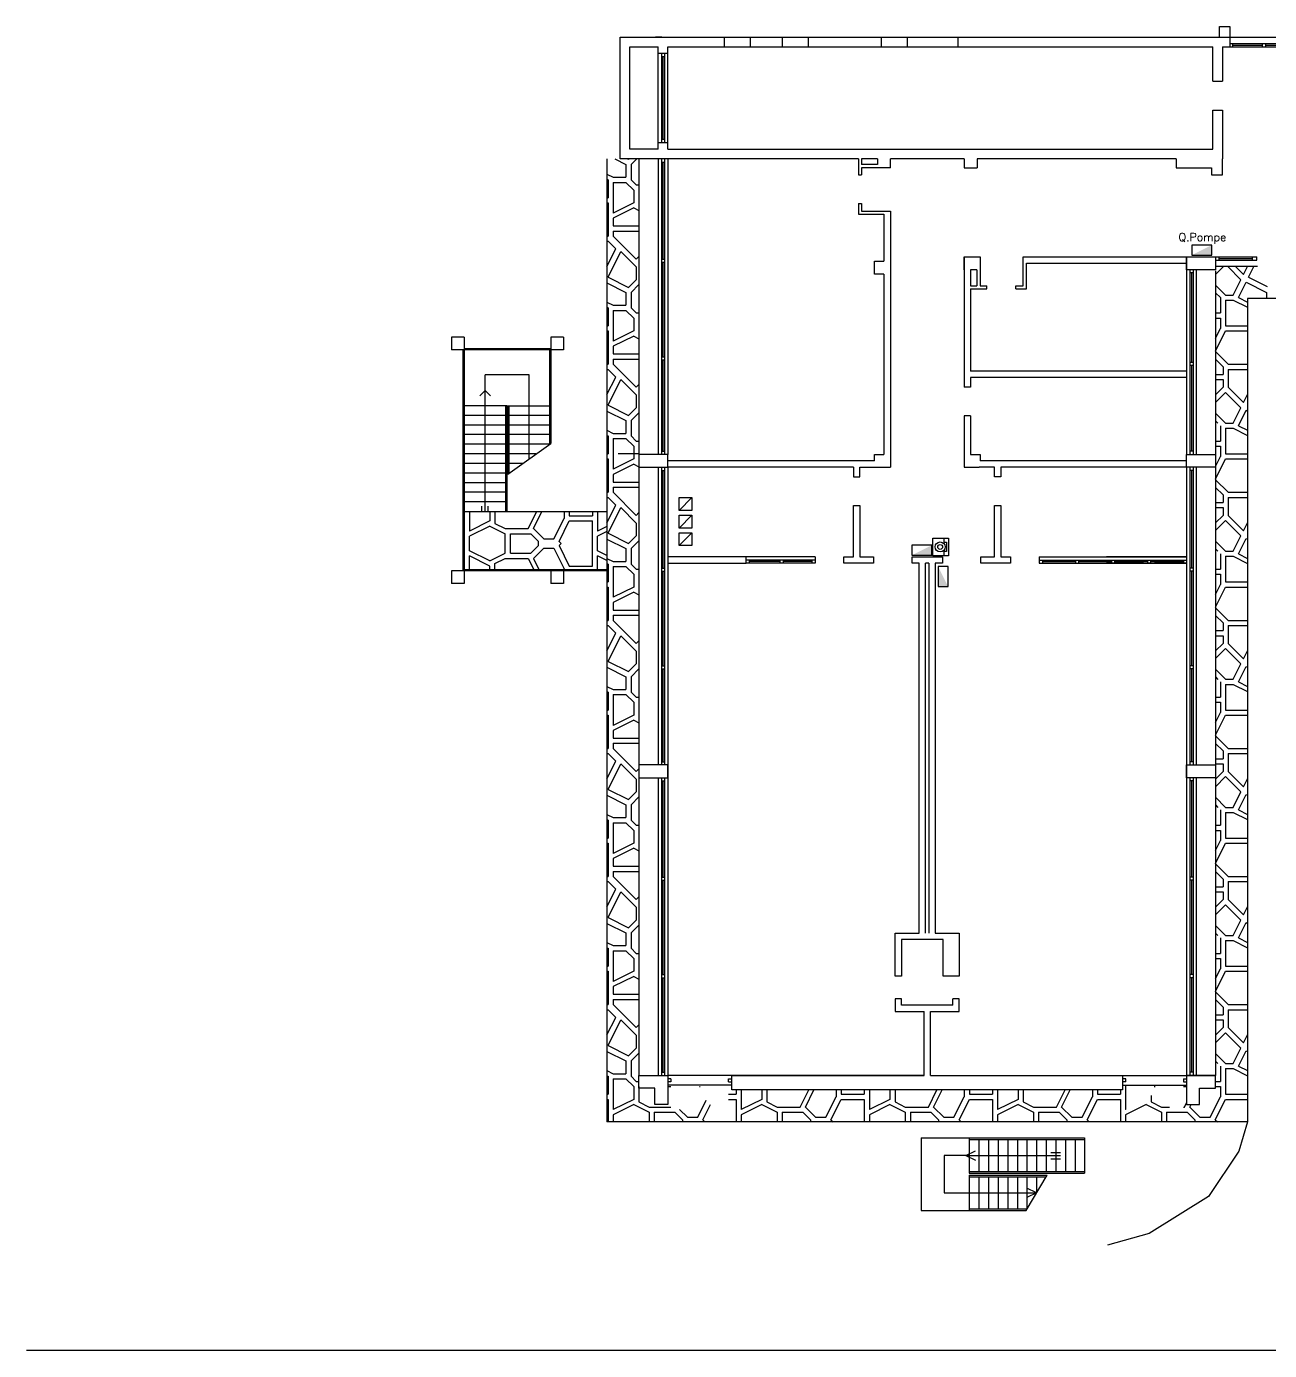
# Model space of a CAD drawing. Header units: millimetres. Extents: x 0 to 180329, y 0 to 340677.
# Drawn here: x 9343 to 48152, y 282661 to 324015 of the extents above; entities that cross this region are included whole.
import ezdxf
from ezdxf.lldxf.tags import DXFTag

# ---------------------------------------------------------------- set-up
doc = ezdxf.new("R2010")
doc.units = ezdxf.units.MM
doc.linetypes.add('CONTINUA', pattern=[0])
doc.layers.add('finestre', color=4, linetype='Continuous')
doc.layers.add('MURI', color=7, linetype='Continuous')
doc.styles.get("Standard").update_dxf_attribs({"font": 'txt_____.ttf'})
tags = doc.linetypes.add('NASCOSTA2', pattern=[0.1875, 0.125, -0.0625]).pattern_tags.tags
tags[6:7] = [DXFTag(74, 4), DXFTag(75, 0), DXFTag(340, '0'), DXFTag(46, 0.0), DXFTag(50, 0.0), DXFTag(44, 0.0), DXFTag(45, 0.0)]
tags[4:5] = [DXFTag(74, 4), DXFTag(75, 0), DXFTag(340, '0'), DXFTag(46, 0.0), DXFTag(50, 0.0), DXFTag(44, 0.0), DXFTag(45, 0.0)]

# ---------------------------------------------------------------- blocks, each defined once
blk = doc.blocks.new('Q-flat-2')
at = {"transparency": 33554687}
blk.add_hatch(color=256, dxfattribs=at).paths.add_polyline_path([(-312.5, 625), (0, 0), (-312.5, 0)])
for p, q in [((0, 625), (-312.5, 625)), ((-312.5, 625), (-312.5, 0)), ((0, 0), (0, 625)), ((-312.5, 0), (0, 0))]:
    blk.add_line(p, q, dxfattribs=at)
at = {"transparency": 33554687, "const_width": 0.01}
blk.add_lwpolyline([(-312.5, 625), (0, 0), (-312.5, 0), (-312.5, 0)], close=True, dxfattribs=at)
blk = doc.blocks.new('Q-flat-6')
at = {"transparency": 33554687}
blk.add_hatch(color=256, dxfattribs=at).paths.add_polyline_path([(-625, -312.5), (0, 0), (0, -312.5)])
for p, q in [((0, 0), (-625, 0)), ((-625, 0), (-625, -312.5)), ((0, -312.5), (0, 0)), ((-625, -312.5), (0, -312.5))]:
    blk.add_line(p, q, dxfattribs=at)
at = {"transparency": 33554687, "const_width": 0.01}
blk.add_lwpolyline([(-625, -312.5), (0, 0), (0, -312.5), (0, -312.5)], close=True, dxfattribs=at)
blk = doc.blocks.new('Q-flat-7')
at = {"transparency": 33554687}
blk.add_hatch(color=256, dxfattribs=at).paths.add_polyline_path([(-625, -312.5), (0, 0), (0, -312.5)])
for p, q in [((0, 0), (-625, 0)), ((-625, 0), (-625, -312.5)), ((0, -312.5), (0, 0)), ((-625, -312.5), (0, -312.5))]:
    blk.add_line(p, q, dxfattribs=at)
at = {"transparency": 33554687, "const_width": 0.01}
blk.add_lwpolyline([(-625, -312.5), (0, 0), (0, -312.5), (0, -312.5)], close=True, dxfattribs=at)
blk = doc.blocks.new('PE-flat-2')
at = {"linetype": 'Continuous', "transparency": 33554687}
for p, q in [((0, 0), (0, 552)), ((0, 552), (489, 552)), ((341, 532), (341, 428)), ((341, 428), (417, 428)), ((417, 428), (417, 140)), ((489, 552), (489, 0)), ((489, 0), (0, 0)), ((417, 140), (341, 140)), ((341, 140), (341, 36))]:
    blk.add_line(p, q, dxfattribs=at)
at = {"transparency": 33554687}
for radius in [156, 75]:
    blk.add_circle((224, 279), radius, dxfattribs=at)

msp = doc.modelspace()

# ---------------------------------------------------------------- linework, layer by layer
at = {"linetype": 'CONTINUA', "transparency": 33554687}
for p, q in [((46589, 323680), (46589, 324015)), ((46589, 324015), (46909, 324015)), ((46909, 324015), (46909, 323380)), ((27882, 323680), (46589, 323680)), ((28182, 323380), (29065, 323380)), ((29365, 323380), (46387, 323380)), ((46687, 323380), (46909, 323380)), ((35915, 319880), (35915, 319700)), ((38619, 319880), (36315, 319880)), ((38619, 319880), (38619, 319600)), ((39019, 319880), (39019, 319600)), ((45237, 319880), (45237, 319600)), ((46687, 319380), (46687, 319880)), ((38619, 319600), (39019, 319600)), ((45237, 319600), (46337, 319600)), ((46337, 319600), (46337, 319380)), ((46337, 319380), (46687, 319380)), ((47774, 316517), (46465, 316517)), ((36315, 310650), (36315, 310250)), ((35365, 310250), (36315, 310250)), ((39565, 310250), (39090, 310250)), ((36990, 307250), (36990, 307450)), ((36990, 307450), (37940, 307450)), ((37940, 307450), (37940, 307250)), ((37215, 307250), (36990, 307250)), ((37215, 295700), (37215, 307250)), ((37515, 307250), (37415, 307250)), ((37415, 295700), (37415, 307250)), ((37515, 307250), (37515, 295700)), ((37940, 307250), (37715, 307250)), ((37715, 307250), (37715, 295700)), ((36465, 294350), (36465, 295700)), ((36465, 295700), (37215, 295700)), ((37715, 295700), (38465, 295700)), ((38465, 295700), (38465, 294350)), ((37965, 295500), (36665, 295500)), ((36665, 295500), (36665, 294350)), ((37965, 294350), (37965, 295500)), ((36665, 294350), (36465, 294350)), ((38465, 294350), (37965, 294350))]:
    msp.add_line(p, q, dxfattribs=at)
at = {"transparency": 33554687}
for p, q in [((27882, 323680), (71777, 323680)), ((23010, 314316), (22610, 314316)), ((26110, 314316), (25710, 314316)), ((25670, 313916), (22610, 313916)), ((22970, 313916), (22970, 310939)), ((23010, 313956), (25710, 313956)), ((23010, 313916), (23010, 310939)), ((25670, 313956), (25670, 310966)), ((26110, 313916), (25710, 313916)), ((25710, 313916), (25710, 310994)), ((25040, 313134), (23660, 313134)), ((23660, 308866), (23660, 313134)), ((25040, 310516), (25040, 313134)), ((23493, 312479), (23660, 312645)), ((23826, 312479), (23660, 312645)), ((38815, 312750), (38615, 312750)), ((24350, 312166), (23010, 312166)), ((24310, 311866), (23010, 311866)), ((24310, 308866), (24310, 312166)), ((24350, 308866), (24350, 312166)), ((24370, 312166), (25670, 312166)), ((24370, 310037), (24370, 312166)), ((24410, 310066), (24410, 312166)), ((25670, 311866), (24410, 311866)), ((38815, 311850), (38615, 311850)), ((24310, 311566), (23010, 311566)), ((25670, 311566), (24410, 311566)), ((24310, 311266), (23010, 311266)), ((24370, 310037), (25710, 310994)), ((25670, 311266), (24410, 311266)), ((24310, 310966), (23010, 310966)), ((24310, 310666), (23010, 310666)), ((25670, 310966), (24410, 310966)), ((25250, 310666), (24410, 310666)), ((24310, 310366), (23010, 310366)), ((24830, 310366), (24410, 310366)), ((24310, 310066), (23010, 310066)), ((24310, 309766), (23010, 309766)), ((24310, 309466), (23010, 309466)), ((24310, 309166), (23010, 309166)), ((23564, 308866), (23564, 309030)), ((23755, 308866), (23755, 309030)), ((24310, 308866), (24410, 308866)), ((41779, 289250), (42379, 289250)), ((37999, 288750), (37999, 287586)), ((38670, 288750), (37999, 288750)), ((41479, 288250), (42379, 288250)), ((40549, 287036), (41209, 288136)), ((180329, 282661), (9343, 282661))]:
    msp.add_line(p, q, dxfattribs=at)
at = {"linetype": 'Continuous', "transparency": 33554687}
for p, q in [((27882, 319880), (27882, 323680)), ((29182, 323680), (28982, 323680)), ((46909, 323680), (50139, 323680)), ((28182, 320180), (28182, 323380)), ((29065, 320180), (29065, 323380)), ((29065, 323180), (29365, 323180)), ((29365, 320180), (29365, 323380)), ((46687, 323380), (46687, 322305)), ((46387, 322305), (46687, 322305)), ((46387, 321405), (46687, 321405)), ((46687, 321405), (46687, 319880)), ((29065, 320180), (28182, 320180)), ((29365, 320380), (29065, 320380)), ((35315, 319880), (27882, 319880)), ((28110, 319880), (28140, 319866)), ((28140, 319866), (28154, 319880)), ((28465, 319880), (28465, 310650)), ((29065, 319880), (29065, 310650)), ((29365, 319880), (29365, 310650)), ((35315, 319880), (35315, 319385)), ((35915, 319880), (35415, 319880)), ((35415, 319880), (35415, 319700)), ((35915, 319700), (35415, 319700)), ((36315, 319600), (36315, 319880)), ((45237, 319880), (39019, 319880)), ((35315, 319385), (35415, 319385)), ((36315, 319600), (35415, 319600)), ((35415, 319600), (35415, 319385)), ((35315, 318485), (35415, 318485)), ((35315, 318485), (35315, 318150)), ((35415, 318485), (35415, 318250)), ((35315, 318150), (36115, 318150)), ((35415, 318250), (36315, 318250)), ((36115, 318150), (36115, 316680)), ((36315, 318250), (36315, 310380)), ((38615, 316817), (38615, 312750)), ((40465, 315917), (40465, 316817)), ((45565, 316817), (45565, 310650)), ((38815, 316417), (38815, 315917)), ((39015, 316417), (39015, 315917)), ((39115, 316417), (39115, 315917)), ((40565, 315817), (40565, 316617)), ((45865, 316417), (45865, 310650)), ((46471, 316517), (46465, 316511)), ((46465, 316387), (46465, 310650)), ((36115, 316280), (36115, 310650)), ((38815, 315917), (39015, 315917)), ((38815, 315817), (39330, 315817)), ((38815, 315817), (38815, 313250)), ((39115, 315917), (39330, 315917)), ((39330, 315817), (39330, 315917)), ((40230, 315817), (40230, 315917)), ((40230, 315917), (40465, 315917)), ((40230, 315817), (40565, 315817)), ((22610, 314316), (22610, 313916)), ((23010, 314316), (23010, 313916)), ((25710, 314316), (25710, 313916)), ((26110, 314316), (26110, 313916)), ((45565, 313250), (38815, 313250)), ((38815, 313050), (38815, 312750)), ((45565, 313050), (38815, 313050)), ((38615, 311850), (38615, 310380)), ((38815, 311850), (38815, 310650)), ((46465, 311700), (46543, 311622)), ((28460, 310906), (28465, 310906)), ((28460, 310906), (28460, 310426)), ((28460, 310426), (28465, 310423)), ((28465, 310250), (28465, 291250)), ((29065, 310250), (29065, 300950)), ((35815, 310450), (29365, 310450)), ((35165, 310250), (29365, 310250)), ((29365, 310250), (29365, 291250)), ((35165, 310250), (35165, 309950)), ((45565, 310450), (39115, 310450)), ((46465, 310250), (39765, 310250)), ((45565, 310250), (45565, 291250)), ((45865, 310250), (45865, 300950)), ((46465, 310250), (46465, 291250)), ((35165, 309950), (35365, 309950)), ((39765, 309950), (39565, 309950)), ((30115, 309300), (29715, 308900)), ((30115, 308750), (29715, 308350)), ((30115, 308200), (29715, 307800)), ((46465, 307700), (46542, 307623)), ((31815, 307250), (31815, 307450)), ((33965, 307450), (31815, 307450)), ((33965, 307450), (33965, 307250)), ((40965, 307450), (40965, 307250)), ((40965, 307450), (45565, 307450)), ((28380, 307066), (28465, 307066)), ((28460, 306906), (28465, 306906)), ((28460, 306906), (28460, 306426)), ((28460, 306426), (28465, 306423)), ((46465, 303700), (46541, 303624)), ((28460, 302906), (28465, 302906)), ((28460, 302906), (28460, 302426)), ((28460, 302426), (28465, 302423)), ((29065, 300550), (29065, 291250)), ((45865, 300550), (45865, 291250)), ((28460, 298906), (28465, 298906)), ((28460, 298906), (28460, 298426)), ((28460, 298426), (28465, 298423)), ((46465, 295700), (46538, 295627)), ((28460, 294906), (28465, 294906)), ((28460, 294906), (28460, 294426)), ((28460, 294426), (28465, 294423)), ((36465, 293650), (36465, 293250)), ((36664, 293650), (36465, 293650)), ((36664, 293450), (36664, 293650)), ((38265, 293450), (38265, 293650)), ((38465, 293650), (38265, 293650)), ((38465, 293250), (38465, 293650)), ((36465, 293250), (37365, 293250)), ((38265, 293450), (36664, 293450)), ((37365, 291250), (37365, 293250)), ((37565, 291250), (37565, 293250)), ((37565, 293250), (38465, 293250)), ((46465, 291700), (46537, 291628)), ((37365, 291250), (29365, 291250)), ((29465, 291150), (29365, 291150)), ((31260, 291050), (31260, 291150)), ((31260, 291150), (31365, 291150)), ((43565, 291250), (46465, 291250)), ((43669, 291150), (43565, 291150)), ((43669, 291050), (43669, 291150)), ((45465, 291150), (45565, 291150)), ((28460, 290906), (28465, 290906)), ((29465, 291050), (29365, 291050)), ((31365, 290950), (29365, 290950)), ((29365, 290906), (29465, 290906)), ((30350, 290906), (30374, 290906)), ((31260, 291050), (31365, 291050)), ((43669, 291050), (43565, 291050)), ((43565, 290950), (45565, 290950)), ((43660, 290950), (43660, 290186)), ((44555, 290906), (44579, 290906)), ((45465, 291050), (45565, 291050)), ((45465, 290906), (45565, 290906)), ((43669, 290190), (43660, 290186)), ((45465, 290266), (45500, 290266)), ((37279, 289300), (37279, 287036)), ((37279, 289300), (42379, 289300)), ((38779, 289300), (38779, 288200)), ((38779, 289250), (41779, 289250)), ((39079, 289250), (39079, 288250)), ((39379, 289250), (39379, 288250)), ((39679, 289250), (39679, 288250)), ((39979, 289250), (39979, 288250)), ((40279, 289250), (40279, 288250)), ((40579, 289250), (40579, 288250)), ((40879, 289250), (40879, 288250)), ((41179, 289250), (41179, 288250)), ((41479, 289250), (41479, 288250)), ((41779, 289250), (41779, 288250)), ((42079, 289250), (42079, 288250)), ((42379, 289300), (42379, 288200)), ((38670, 288750), (38977, 288895)), ((38670, 288750), (41629, 288750)), ((38670, 288750), (38977, 288606)), ((41329, 288850), (41629, 288850)), ((41329, 288650), (41629, 288650)), ((38779, 288250), (41479, 288250)), ((38779, 288200), (42379, 288200)), ((38779, 288136), (38779, 287036)), ((38779, 288136), (41209, 288136)), ((38779, 288086), (41179, 288086)), ((39079, 288086), (39079, 287086)), ((39379, 288086), (39379, 287086)), ((39679, 288086), (39679, 287086)), ((39979, 288086), (39979, 287086)), ((40279, 288086), (40279, 287086)), ((40579, 288086), (40579, 287086)), ((40879, 288086), (40879, 287586)), ((37999, 287586), (40879, 287586)), ((40879, 287586), (40572, 287731)), ((40879, 287586), (40572, 287441)), ((37279, 287036), (40549, 287036)), ((38779, 287086), (40579, 287086))]:
    msp.add_line(p, q, dxfattribs=at)
at = {"linetype": 'NASCOSTA2', "transparency": 33554687}
for p, q in [((31132, 323380), (31132, 323680)), ((31952, 323380), (31952, 323680)), ((32943, 323380), (32943, 323680)), ((33763, 323375), (33763, 323675)), ((36033, 323380), (36033, 323680)), ((36853, 323375), (36853, 323675)), ((38433, 323380), (38433, 323680))]:
    msp.add_line(p, q, dxfattribs=at)
at = {"color": 8, "linetype": 'CONTINUA', "transparency": 33554687}
for p, q in [((27465, 319880), (27465, 289800)), ((27710, 319880), (28060, 319706)), ((28060, 319706), (28060, 319306)), ((28220, 319706), (28394, 319880)), ((28220, 319706), (28220, 319226)), ((27465, 319403), (27660, 319306)), ((27660, 319306), (28060, 319306)), ((27465, 319243), (27500, 319226)), ((27500, 319226), (27500, 318666)), ((27660, 319146), (28060, 319146)), ((27660, 319146), (27660, 318186)), ((28060, 319146), (28300, 318906)), ((28220, 319226), (28380, 319066)), ((28300, 318906), (28300, 318506)), ((28380, 319066), (28465, 319066)), ((28460, 318906), (28465, 318906)), ((28460, 318906), (28460, 318426)), ((27465, 318666), (27500, 318666)), ((27465, 318506), (27500, 318506)), ((27500, 318506), (27500, 317466)), ((28300, 318506), (27660, 318186)), ((28460, 318426), (28465, 318423)), ((28300, 318346), (27660, 318026)), ((27660, 318026), (27660, 317786)), ((28300, 318346), (28465, 318263)), ((27660, 317786), (28465, 317786)), ((27660, 317626), (28465, 317626)), ((27660, 317626), (27660, 317466)), ((27465, 317466), (27500, 317466)), ((27465, 317306), (27500, 317306)), ((27500, 317306), (27740, 317066)), ((27660, 317466), (28380, 316746)), ((27465, 316516), (27740, 317066)), ((27500, 316186), (27900, 316986)), ((27900, 316986), (28380, 316506)), ((28465, 316831), (28380, 316746)), ((28380, 316506), (28380, 316106)), ((46711, 316517), (46465, 316271)), ((46848, 316517), (47260, 316106)), ((47088, 316517), (47340, 316266)), ((47340, 316266), (47465, 316517)), ((47500, 316186), (47665, 316517)), ((27465, 316003), (28060, 315706)), ((27500, 316186), (28140, 315866)), ((28140, 315866), (28380, 316106)), ((28220, 315706), (28465, 315951)), ((47020, 315626), (47260, 316106)), ((47180, 315546), (47420, 316026)), ((47420, 316026), (48060, 315706)), ((47500, 316186), (48083, 315894)), ((28060, 315706), (28060, 315306)), ((28220, 315706), (28220, 315226)), ((46465, 315940), (46780, 315626)), ((46465, 315700), (46620, 315546)), ((46620, 315546), (46620, 315066)), ((46780, 315626), (47020, 315626)), ((47180, 315546), (47465, 315403)), ((48060, 315706), (48060, 315517)), ((27465, 315403), (27660, 315306)), ((27465, 315243), (27500, 315226)), ((27500, 315226), (27500, 314666)), ((27660, 315306), (28060, 315306)), ((27660, 315146), (28060, 315146)), ((27660, 315146), (27660, 314186)), ((28060, 315146), (28300, 314906)), ((28220, 315226), (28380, 315066)), ((46780, 315466), (47020, 315466)), ((46780, 315466), (46780, 314666)), ((47020, 315466), (47465, 315243)), ((53817, 315517), (47465, 315517)), ((47465, 315517), (47465, 289800)), ((28300, 314906), (28300, 314506)), ((28380, 315066), (28465, 315066)), ((28460, 314906), (28465, 314906)), ((28460, 314906), (28460, 314426)), ((46465, 315066), (46620, 315066)), ((46465, 314906), (46620, 314906)), ((46620, 314906), (46620, 314586)), ((27465, 314666), (27500, 314666)), ((27465, 314506), (27500, 314506)), ((27500, 314506), (27500, 313466)), ((28300, 314506), (27660, 314186)), ((28300, 314346), (27660, 314026)), ((28300, 314346), (28465, 314263)), ((28460, 314426), (28465, 314423)), ((46465, 314276), (46620, 314586)), ((46465, 313876), (46780, 314506)), ((46780, 314666), (47465, 314666)), ((46780, 314506), (47465, 314506)), ((27660, 314026), (27660, 313786)), ((27465, 313466), (27500, 313466)), ((27660, 313786), (28465, 313786)), ((27660, 313626), (28465, 313626)), ((27660, 313626), (27660, 313466)), ((27660, 313466), (28380, 312746)), ((46465, 313860), (46860, 313466)), ((46465, 313620), (46700, 313386)), ((46860, 313466), (47465, 313466)), ((27465, 313306), (27500, 313306)), ((27465, 312516), (27740, 313066)), ((27500, 313306), (27740, 313066)), ((46465, 313146), (46700, 313146)), ((46700, 313386), (46700, 313146)), ((46860, 313306), (47465, 313306)), ((46860, 313306), (46860, 312746)), ((27500, 312186), (27900, 312986)), ((27900, 312986), (28380, 312506)), ((28465, 312831), (28380, 312746)), ((46465, 312986), (46700, 312986)), ((46700, 312746), (46465, 312511)), ((46700, 312986), (46700, 312746)), ((46860, 312746), (47340, 312266)), ((28380, 312506), (28380, 312106)), ((46780, 312586), (46465, 312271)), ((46780, 312586), (47260, 312106)), ((47340, 312266), (47465, 312516)), ((27465, 312003), (28060, 311706)), ((27500, 312186), (28140, 311866)), ((28140, 311866), (28380, 312106)), ((28220, 311706), (28465, 311951)), ((46465, 311940), (46780, 311626)), ((47020, 311626), (47260, 312106)), ((47180, 311546), (47420, 312026)), ((47420, 312026), (47465, 312003)), ((27465, 311403), (27660, 311306)), ((28060, 311706), (28060, 311306)), ((28220, 311706), (28220, 311226)), ((46620, 311546), (46620, 311066)), ((46780, 311626), (47020, 311626)), ((46780, 311466), (47020, 311466)), ((46780, 311466), (46780, 310666)), ((47020, 311466), (47465, 311243)), ((47180, 311546), (47465, 311403)), ((27465, 311243), (27500, 311226)), ((27500, 311226), (27500, 310666)), ((27660, 311306), (28060, 311306)), ((27660, 311146), (28060, 311146)), ((27660, 311146), (27660, 310186)), ((28060, 311146), (28300, 310906)), ((28220, 311226), (28380, 311066)), ((28380, 311066), (28465, 311066)), ((46465, 311066), (46620, 311066)), ((22970, 310939), (22970, 307016)), ((23010, 310939), (23010, 306616)), ((27465, 310666), (27500, 310666)), ((28460, 310666), (27818, 310666)), ((28300, 310906), (28300, 310506)), ((46465, 310906), (46620, 310906)), ((46465, 310276), (46620, 310586)), ((46620, 310906), (46620, 310586)), ((46780, 310666), (47465, 310666)), ((27465, 310506), (27500, 310506)), ((27500, 310506), (27500, 309466)), ((28300, 310506), (27660, 310186)), ((28300, 310346), (27660, 310026)), ((28300, 310346), (28465, 310263)), ((46465, 309876), (46780, 310506)), ((46780, 310506), (47465, 310506)), ((27660, 310026), (27660, 309786)), ((27660, 309786), (28465, 309786)), ((46465, 309860), (46860, 309466)), ((27465, 309466), (27500, 309466)), ((27660, 309626), (28465, 309626)), ((27660, 309626), (27660, 309466)), ((27660, 309466), (28380, 308746)), ((46465, 309620), (46700, 309386)), ((46700, 309386), (46700, 309146)), ((46860, 309466), (47465, 309466)), ((27465, 309306), (27500, 309306)), ((27465, 308516), (27740, 309066)), ((27500, 309306), (27740, 309066)), ((27500, 308186), (27900, 308986)), ((27900, 308986), (28380, 308506)), ((46465, 309146), (46700, 309146)), ((46465, 308986), (46700, 308986)), ((46700, 308986), (46700, 308746)), ((46860, 309306), (47465, 309306)), ((46860, 309306), (46860, 308746)), ((23010, 308866), (27465, 308866)), ((23170, 308866), (23170, 308251)), ((23810, 308571), (23170, 308251)), ((23810, 308866), (23810, 308571)), ((23970, 308866), (23970, 308491)), ((25010, 308331), (25277, 308866)), ((25170, 308331), (25437, 308866)), ((25810, 308011), (26130, 308651)), ((25970, 307931), (26290, 308571)), ((26130, 308866), (26130, 308651)), ((26290, 308866), (26290, 308731)), ((26290, 308731), (27010, 308731)), ((26290, 308571), (27010, 308571)), ((27010, 308866), (27010, 308731)), ((27010, 307160), (27010, 308571)), ((27170, 308866), (27170, 308251)), ((28465, 308831), (28380, 308746)), ((28380, 308506), (28380, 308106)), ((46700, 308746), (46465, 308511)), ((46780, 308586), (46465, 308271)), ((46780, 308586), (47260, 308106)), ((46860, 308746), (47340, 308266)), ((47340, 308266), (47465, 308516)), ((23810, 308411), (23170, 308091)), ((23170, 307640), (23170, 308091)), ((23810, 308411), (24290, 308171)), ((23970, 308491), (24290, 308331)), ((24290, 308331), (25010, 308331)), ((24290, 307560), (24290, 308171)), ((24450, 307560), (24450, 308171)), ((24450, 308171), (25090, 308171)), ((25090, 308171), (25330, 307931)), ((25170, 308331), (25490, 308011)), ((27465, 308398), (27170, 308251)), ((27465, 308238), (27170, 308091)), ((27170, 307640), (27170, 308091)), ((27500, 308186), (28140, 307866)), ((28140, 307866), (28380, 308106)), ((47020, 307626), (47260, 308106)), ((25090, 307560), (25330, 307800)), ((25170, 307400), (25490, 307720)), ((25330, 307800), (25330, 307931)), ((25490, 308011), (25810, 308011)), ((25490, 307720), (25810, 307720)), ((25810, 307720), (26130, 307080)), ((25970, 307931), (26035, 307866)), ((25970, 307800), (26035, 307866)), ((25970, 307800), (26290, 307160)), ((27465, 308003), (28060, 307706)), ((28060, 307706), (28060, 307306)), ((28220, 307706), (28465, 307951)), ((28220, 307706), (28220, 307226)), ((46465, 307940), (46780, 307626)), ((47180, 307546), (47420, 308026)), ((47420, 308026), (47465, 308003)), ((23810, 307320), (23170, 307640)), ((23810, 307160), (23170, 307480)), ((23170, 307056), (23170, 307480)), ((23810, 307320), (24290, 307560)), ((23970, 307240), (24290, 307400)), ((24290, 307400), (25010, 307400)), ((24450, 307560), (25090, 307560)), ((25010, 307400), (25182, 307056)), ((25170, 307400), (25342, 307056)), ((27465, 307493), (27170, 307640)), ((27465, 307333), (27170, 307480)), ((27170, 307056), (27170, 307480)), ((27465, 307403), (27660, 307306)), ((27660, 307306), (28060, 307306)), ((46620, 307546), (46620, 307066)), ((46780, 307626), (47020, 307626)), ((46780, 307466), (47020, 307466)), ((46780, 307466), (46780, 306666)), ((47020, 307466), (47465, 307243)), ((47180, 307546), (47465, 307403)), ((27465, 307016), (22610, 307016)), ((22610, 307016), (22610, 306616)), ((23010, 307056), (27465, 307056)), ((23810, 307056), (23810, 307160)), ((23970, 307056), (23970, 307240)), ((25710, 307016), (25710, 306616)), ((26110, 307016), (26110, 306616)), ((26130, 307056), (26130, 307080)), ((26290, 307160), (27010, 307160)), ((27465, 307243), (27500, 307226)), ((27500, 307226), (27500, 306666)), ((27660, 307146), (28060, 307146)), ((27660, 307146), (27660, 306186)), ((28060, 307146), (28300, 306906)), ((28220, 307226), (28380, 307066)), ((28300, 306906), (28300, 306506)), ((46465, 307066), (46620, 307066)), ((46465, 306906), (46620, 306906)), ((46620, 306906), (46620, 306586)), ((23010, 306616), (22610, 306616)), ((26110, 306616), (25710, 306616)), ((27465, 306666), (27500, 306666)), ((27465, 306506), (27500, 306506)), ((27500, 306506), (27500, 305466)), ((28300, 306506), (27660, 306186)), ((46465, 306276), (46620, 306586)), ((46465, 305876), (46780, 306506)), ((46780, 306666), (47465, 306666)), ((46780, 306506), (47465, 306506)), ((28300, 306346), (27660, 306026)), ((27660, 306026), (27660, 305786)), ((28300, 306346), (28465, 306263)), ((27660, 305786), (28465, 305786)), ((27660, 305626), (28465, 305626)), ((27660, 305626), (27660, 305466)), ((46465, 305860), (46860, 305466)), ((46465, 305620), (46700, 305386)), ((27465, 305466), (27500, 305466)), ((27465, 305306), (27500, 305306)), ((27500, 305306), (27740, 305066)), ((27660, 305466), (28380, 304746)), ((46700, 305386), (46700, 305146)), ((46860, 305466), (47465, 305466)), ((46860, 305306), (47465, 305306)), ((46860, 305306), (46860, 304746)), ((27465, 304516), (27740, 305066)), ((27500, 304186), (27900, 304986)), ((27900, 304986), (28380, 304506)), ((28465, 304831), (28380, 304746)), ((46465, 305146), (46700, 305146)), ((46465, 304986), (46700, 304986)), ((46700, 304986), (46700, 304746)), ((28380, 304506), (28380, 304106)), ((46700, 304746), (46465, 304511)), ((46780, 304586), (46465, 304271)), ((46780, 304586), (47260, 304106)), ((46860, 304746), (47340, 304266)), ((47340, 304266), (47465, 304516)), ((27465, 304003), (28060, 303706)), ((27500, 304186), (28140, 303866)), ((28140, 303866), (28380, 304106)), ((28220, 303706), (28465, 303951)), ((47020, 303626), (47260, 304106)), ((47180, 303546), (47420, 304026)), ((47420, 304026), (47465, 304003)), ((28060, 303706), (28060, 303306)), ((28220, 303706), (28220, 303226)), ((46465, 303940), (46780, 303626)), ((46620, 303546), (46620, 303066)), ((46780, 303626), (47020, 303626)), ((47180, 303546), (47465, 303403)), ((27465, 303403), (27660, 303306)), ((27465, 303243), (27500, 303226)), ((27500, 303226), (27500, 302666)), ((27660, 303306), (28060, 303306)), ((27660, 303146), (28060, 303146)), ((27660, 303146), (27660, 302186)), ((28060, 303146), (28300, 302906)), ((28220, 303226), (28380, 303066)), ((46780, 303466), (47020, 303466)), ((46780, 303466), (46780, 302666)), ((47020, 303466), (47465, 303243)), ((28300, 302906), (28300, 302506)), ((28380, 303066), (28465, 303066)), ((46465, 303066), (46620, 303066)), ((46465, 302906), (46620, 302906)), ((46620, 302906), (46620, 302586)), ((27465, 302666), (27500, 302666)), ((27465, 302506), (27500, 302506)), ((27500, 302506), (27500, 301466)), ((28300, 302506), (27660, 302186)), ((28300, 302346), (27660, 302026)), ((28300, 302346), (28465, 302263)), ((46465, 302276), (46620, 302586)), ((46465, 301876), (46780, 302506)), ((46780, 302666), (47465, 302666)), ((46780, 302506), (47465, 302506)), ((27660, 302026), (27660, 301786)), ((27660, 301786), (28465, 301786)), ((27660, 301626), (28465, 301626)), ((27660, 301626), (27660, 301466)), ((46465, 301860), (46860, 301466)), ((46465, 301620), (46700, 301386)), ((27465, 301466), (27500, 301466)), ((27465, 301306), (27500, 301306)), ((27465, 300516), (27740, 301066)), ((27500, 301306), (27740, 301066)), ((27660, 301466), (28380, 300746)), ((46465, 301146), (46700, 301146)), ((46700, 301386), (46700, 301146)), ((46860, 301466), (47465, 301466)), ((46860, 301306), (47465, 301306)), ((46860, 301306), (46860, 300746)), ((27500, 300186), (27900, 300986)), ((27900, 300986), (28380, 300506)), ((28465, 300831), (28380, 300746)), ((46465, 300986), (46700, 300986)), ((46700, 300746), (46465, 300511)), ((46700, 300986), (46700, 300746)), ((46860, 300746), (47340, 300266)), ((28380, 300506), (28380, 300106)), ((46780, 300586), (46465, 300271)), ((46780, 300586), (47260, 300106)), ((47340, 300266), (47465, 300516)), ((27465, 300003), (28060, 299706)), ((27500, 300186), (28140, 299866)), ((28140, 299866), (28380, 300106)), ((28220, 299706), (28465, 299951)), ((46465, 299940), (46780, 299626)), ((47020, 299626), (47260, 300106)), ((47180, 299546), (47420, 300026)), ((47420, 300026), (47465, 300003)), ((27465, 299403), (27660, 299306)), ((28060, 299706), (28060, 299306)), ((28220, 299706), (28220, 299226)), ((46465, 299700), (46539, 299626)), ((46620, 299546), (46620, 299066)), ((46780, 299626), (47020, 299626)), ((46780, 299466), (47020, 299466)), ((46780, 299466), (46780, 298666)), ((47020, 299466), (47465, 299243)), ((47180, 299546), (47465, 299403)), ((27465, 299243), (27500, 299226)), ((27500, 299226), (27500, 298666)), ((27660, 299306), (28060, 299306)), ((27660, 299146), (28060, 299146)), ((27660, 299146), (27660, 298186)), ((28060, 299146), (28300, 298906)), ((28220, 299226), (28380, 299066)), ((28380, 299066), (28465, 299066)), ((46465, 299066), (46620, 299066)), ((27465, 298666), (27500, 298666)), ((28300, 298906), (28300, 298506)), ((46465, 298906), (46620, 298906)), ((46465, 298276), (46620, 298586)), ((46620, 298906), (46620, 298586)), ((46780, 298666), (47465, 298666)), ((27465, 298506), (27500, 298506)), ((27500, 298506), (27500, 297466)), ((28300, 298506), (27660, 298186)), ((28300, 298346), (27660, 298026)), ((28300, 298346), (28465, 298263)), ((46465, 297876), (46780, 298506)), ((46780, 298506), (47465, 298506)), ((27660, 298026), (27660, 297786)), ((27660, 297786), (28465, 297786)), ((46465, 297860), (46860, 297466)), ((27465, 297466), (27500, 297466)), ((27660, 297626), (28465, 297626)), ((27660, 297626), (27660, 297466)), ((27660, 297466), (28380, 296746)), ((46465, 297620), (46700, 297386)), ((46700, 297386), (46700, 297146)), ((46860, 297466), (47465, 297466)), ((27465, 297306), (27500, 297306)), ((27465, 296516), (27740, 297066)), ((27500, 297306), (27740, 297066)), ((27500, 296186), (27900, 296986)), ((27900, 296986), (28380, 296506)), ((46465, 297146), (46700, 297146)), ((46465, 296986), (46700, 296986)), ((46700, 296986), (46700, 296746)), ((46860, 297306), (47465, 297306)), ((46860, 297306), (46860, 296746)), ((28465, 296831), (28380, 296746)), ((46700, 296746), (46465, 296511)), ((46780, 296586), (46465, 296271)), ((46780, 296586), (47260, 296106)), ((46860, 296746), (47340, 296266)), ((47340, 296266), (47465, 296516)), ((27500, 296186), (28140, 295866)), ((28140, 295866), (28380, 296106)), ((28380, 296506), (28380, 296106)), ((47020, 295626), (47260, 296106)), ((27465, 296003), (28060, 295706)), ((28060, 295706), (28060, 295306)), ((28220, 295706), (28465, 295951)), ((28220, 295706), (28220, 295226)), ((46465, 295940), (46780, 295626)), ((47180, 295546), (47420, 296026)), ((47420, 296026), (47465, 296003)), ((27465, 295403), (27660, 295306)), ((27660, 295306), (28060, 295306)), ((46620, 295546), (46620, 295066)), ((46780, 295626), (47020, 295626)), ((46780, 295466), (47020, 295466)), ((46780, 295466), (46780, 294666)), ((47020, 295466), (47465, 295243)), ((47180, 295546), (47465, 295403)), ((27465, 295243), (27500, 295226)), ((27500, 295226), (27500, 294666)), ((27660, 295146), (28060, 295146)), ((27660, 295146), (27660, 294186)), ((28060, 295146), (28300, 294906)), ((28220, 295226), (28380, 295066)), ((28300, 294906), (28300, 294506)), ((28380, 295066), (28465, 295066)), ((46465, 295066), (46620, 295066)), ((46465, 294906), (46620, 294906)), ((46620, 294906), (46620, 294586)), ((27465, 294666), (27500, 294666)), ((27465, 294506), (27500, 294506)), ((27500, 294506), (27500, 293466)), ((28300, 294506), (27660, 294186)), ((46465, 294276), (46620, 294586)), ((46465, 293876), (46780, 294506)), ((46780, 294666), (47465, 294666)), ((46780, 294506), (47465, 294506)), ((28300, 294346), (27660, 294026)), ((27660, 294026), (27660, 293786)), ((28300, 294346), (28465, 294263)), ((27660, 293786), (28465, 293786)), ((27660, 293626), (28465, 293626)), ((27660, 293626), (27660, 293466)), ((46465, 293860), (46860, 293466)), ((46465, 293620), (46700, 293386)), ((27465, 293466), (27500, 293466)), ((27465, 293306), (27500, 293306)), ((27500, 293306), (27740, 293066)), ((27660, 293466), (28380, 292746)), ((46700, 293386), (46700, 293146)), ((46860, 293466), (47465, 293466)), ((46860, 293306), (47465, 293306)), ((46860, 293306), (46860, 292746)), ((27465, 292516), (27740, 293066)), ((27500, 292186), (27900, 292986)), ((27900, 292986), (28380, 292506)), ((28465, 292831), (28380, 292746)), ((46465, 293146), (46700, 293146)), ((46465, 292986), (46700, 292986)), ((46700, 292986), (46700, 292746)), ((28380, 292506), (28380, 292106)), ((46700, 292746), (46465, 292511)), ((46780, 292586), (46465, 292271)), ((46780, 292586), (47260, 292106)), ((46860, 292746), (47340, 292266)), ((47340, 292266), (47465, 292516)), ((27465, 292003), (28060, 291706)), ((27500, 292186), (28140, 291866)), ((28140, 291866), (28380, 292106)), ((47020, 291626), (47260, 292106)), ((47180, 291546), (47420, 292026)), ((47420, 292026), (47465, 292003)), ((28060, 291706), (28060, 291306)), ((28220, 291706), (28465, 291951)), ((28220, 291706), (28220, 291226)), ((46465, 291940), (46780, 291626)), ((46620, 291546), (46620, 291066)), ((46780, 291626), (47020, 291626)), ((47180, 291546), (47465, 291403)), ((27465, 291403), (27660, 291306)), ((27465, 291243), (27500, 291226)), ((27500, 291226), (27500, 290666)), ((27660, 291306), (28060, 291306)), ((27660, 291146), (28060, 291146)), ((27660, 291146), (27660, 290186)), ((28060, 291146), (28300, 290906)), ((28220, 291226), (28380, 291066)), ((46780, 291466), (47020, 291466)), ((46780, 291466), (46780, 290666)), ((47020, 291466), (47465, 291243)), ((28300, 290906), (28300, 290506)), ((28380, 291066), (28465, 291066)), ((28460, 290906), (28460, 290426)), ((31500, 290800), (31500, 290666)), ((31660, 290800), (31660, 290186)), ((32300, 290800), (32300, 290506)), ((32460, 290800), (32460, 290426)), ((33500, 290266), (33767, 290800)), ((33660, 290266), (33927, 290800)), ((34620, 290800), (34620, 290586)), ((34780, 290800), (34780, 290666)), ((35500, 290800), (35500, 290666)), ((35660, 290800), (35660, 290186)), ((36300, 290800), (36300, 290506)), ((36460, 290800), (36460, 290426)), ((37500, 290266), (37767, 290800)), ((37660, 290266), (37927, 290800)), ((38620, 290800), (38620, 290586)), ((38780, 290800), (38780, 290666)), ((39500, 290800), (39500, 290666)), ((39660, 290800), (39660, 290186)), ((40300, 290800), (40300, 290506)), ((40460, 290800), (40460, 290426)), ((41500, 290266), (41767, 290800)), ((41660, 290266), (41927, 290800)), ((42620, 290800), (42620, 290586)), ((42780, 290800), (42780, 290666)), ((43500, 290800), (43500, 290666)), ((46465, 291066), (46620, 291066)), ((46465, 290906), (46620, 290906)), ((46620, 290906), (46620, 290586)), ((27465, 290666), (27500, 290666)), ((27465, 290506), (27500, 290506)), ((27500, 290506), (27500, 289800)), ((28300, 290506), (27660, 290186)), ((28300, 290346), (27660, 290026)), ((28300, 290346), (28780, 290106)), ((28460, 290426), (28780, 290266)), ((30300, 289946), (30567, 290480)), ((30460, 289866), (30701, 290348)), ((31260, 290666), (31500, 290666)), ((31260, 290506), (31500, 290506)), ((31500, 290506), (31500, 289800)), ((32300, 290506), (31660, 290186)), ((32300, 290346), (31660, 290026)), ((32300, 290346), (32780, 290106)), ((32460, 290426), (32780, 290266)), ((34300, 289946), (34620, 290586)), ((34460, 289866), (34780, 290506)), ((34780, 290666), (35500, 290666)), ((34780, 290506), (35500, 290506)), ((35500, 290506), (35500, 289800)), ((36300, 290506), (35660, 290186)), ((36300, 290346), (35660, 290026)), ((36300, 290346), (36780, 290106)), ((36460, 290426), (36780, 290266)), ((38300, 289946), (38620, 290586)), ((38460, 289866), (38780, 290506)), ((38780, 290666), (39500, 290666)), ((38780, 290506), (39500, 290506)), ((39500, 290506), (39500, 289800)), ((40300, 290506), (39660, 290186)), ((40300, 290346), (39660, 290026)), ((40300, 290346), (40780, 290106)), ((40460, 290426), (40780, 290266)), ((42300, 289946), (42620, 290586)), ((42460, 289866), (42780, 290506)), ((42780, 290666), (43500, 290666)), ((42780, 290506), (43500, 290506)), ((43500, 290506), (43500, 289800)), ((44300, 290346), (43660, 290026)), ((44300, 290346), (44780, 290106)), ((44460, 290625), (44460, 290426)), ((44460, 290426), (44780, 290266)), ((45500, 290266), (45565, 290396)), ((45660, 290266), (45702, 290350)), ((46300, 289946), (46620, 290586)), ((46460, 289866), (46780, 290506)), ((46780, 290666), (47465, 290666)), ((46780, 290506), (47465, 290506)), ((27660, 290026), (27660, 289800)), ((28780, 290266), (29465, 290266)), ((28780, 290106), (28780, 289800)), ((28940, 290106), (29580, 290106)), ((28940, 290106), (28940, 289800)), ((29580, 290106), (29820, 289866)), ((29732, 290193), (29980, 289946)), ((29980, 289946), (30300, 289946)), ((31660, 290026), (31660, 289800)), ((32780, 290266), (33500, 290266)), ((32780, 290106), (32780, 289800)), ((32940, 290106), (33580, 290106)), ((32940, 290106), (32940, 289800)), ((33580, 290106), (33820, 289866)), ((33660, 290266), (33980, 289946)), ((33980, 289946), (34300, 289946)), ((35660, 290026), (35660, 289800)), ((36780, 290266), (37500, 290266)), ((36780, 290106), (36780, 289800)), ((36940, 290106), (37580, 290106)), ((36940, 290106), (36940, 289800)), ((37580, 290106), (37820, 289866)), ((37660, 290266), (37980, 289946)), ((37980, 289946), (38300, 289946)), ((39660, 290026), (39660, 289800)), ((40780, 290266), (41500, 290266)), ((40780, 290106), (40780, 289800)), ((40940, 290106), (41580, 290106)), ((40940, 290106), (40940, 289800)), ((41580, 290106), (41820, 289866)), ((41660, 290266), (41980, 289946)), ((41980, 289946), (42300, 289946)), ((43660, 290026), (43660, 289800)), ((44780, 290266), (45028, 290266)), ((44780, 290106), (44780, 289800)), ((44940, 290106), (45580, 290106)), ((44940, 290106), (44940, 289800)), ((45580, 290106), (45820, 289866)), ((45660, 290266), (45980, 289946)), ((45980, 289946), (46300, 289946)), ((47465, 289800), (27465, 289800)), ((29820, 289866), (29820, 289800)), ((30460, 289866), (30525, 289800)), ((33820, 289866), (33820, 289800)), ((34460, 289866), (34525, 289800)), ((37820, 289866), (37820, 289800)), ((38460, 289866), (38525, 289800)), ((41820, 289866), (41820, 289800)), ((42460, 289866), (42525, 289800)), ((45820, 289866), (45820, 289800)), ((46460, 289866), (46525, 289800))]:
    msp.add_line(p, q, dxfattribs=at)
at = {"linetype": 'Continuous', "transparency": 33554687}
for points in [[(46387, 322305), (46387, 323380)], [(29365, 320180), (46387, 320180), (46387, 321405)], [(38615, 316817), (39115, 316817), (39115, 316417)], [(38615, 316417), (38615, 316817)], [(38615, 316817), (38615, 316417)], [(40465, 316817), (45565, 316817)], [(45565, 316817), (46465, 316817), (46465, 316417), (45565, 316417), (45565, 316817)], [(35815, 316680), (36115, 316680)], [(35815, 316280), (35815, 316680)], [(36315, 316680), (36315, 316280)], [(39015, 316417), (38815, 316417)], [(40565, 316617), (45565, 316617)], [(36115, 316280), (35815, 316280)], [(29365, 310650), (28465, 310650), (28465, 310250), (29365, 310250), (29365, 310650)], [(35815, 310450), (35815, 310650), (36115, 310650)], [(38615, 310650), (38615, 310250)], [(38815, 310650), (39115, 310650), (39115, 310450)], [(45565, 310650), (46465, 310650), (46465, 310250), (45565, 310250), (45565, 310650)], [(35365, 309950), (35365, 310250)], [(38615, 310250), (39090, 310250)], [(39565, 309950), (39565, 310250)], [(39765, 310250), (39765, 309950)], [(31815, 307450), (29365, 307450)], [(45565, 307450), (43065, 307450)], [(29365, 307250), (31815, 307250)], [(29365, 300950), (28465, 300950), (28465, 300550), (29365, 300550), (29365, 300950)], [(45565, 300950), (46465, 300950), (46465, 300550), (45565, 300550), (45565, 300950)], [(29365, 291250), (29365, 290350), (28965, 290350), (28965, 290850), (28465, 290850), (28465, 291250), (29365, 291250)], [(29465, 291150), (29465, 291050)], [(37565, 291250), (43565, 291250), (43565, 290800), (31365, 290800), (31365, 291250), (37365, 291250)], [(45465, 291150), (45465, 291050)], [(45565, 291250), (45565, 290350), (45965, 290350), (45965, 290850), (46465, 290850), (46465, 291250), (45565, 291250)]]:
    msp.add_lwpolyline(points, dxfattribs=at)
for points in [[(30115, 309300), (30115, 308900), (29715, 308900), (29715, 309300)], [(30115, 308750), (30115, 308350), (29715, 308350), (29715, 308750)], [(30115, 308200), (30115, 307800), (29715, 307800), (29715, 308200)]]:
    msp.add_lwpolyline(points, close=True, dxfattribs=at)
at = {"linetype": 'CONTINUA', "transparency": 33554687}
msp.add_lwpolyline([(35165, 309053), (35365, 309053), (35365, 307450), (35790, 307450), (35790, 307250), (34865, 307250), (34865, 307450), (35165, 307450), (35165, 309053)], dxfattribs=at)
msp.add_lwpolyline([(39565, 309050), (39765, 309050), (39765, 307450), (40065, 307450), (40065, 307250), (39140, 307250), (39140, 307450), (39565, 307450), (39565, 309050)], close=True, dxfattribs=at)
at = {"color": 8, "linetype": 'CONTINUA', "transparency": 33554687}
msp.add_lwpolyline([(47465, 289800), (47196, 288886), (46248, 287476), (44392, 286316), (43096, 285949)], dxfattribs=at)
at = {"layer": 'finestre', "linetype": 'Continuous', "transparency": 33554687}
for p, q in [((46909, 323480), (50139, 323480)), ((47009, 323380), (47009, 323480)), ((47009, 323430), (47936, 323430)), ((47936, 323380), (47936, 323480)), ((48036, 323380), (48036, 323480)), ((48036, 323430), (49012, 323430)), ((29165, 323180), (29165, 320380)), ((29165, 323080), (29265, 323080)), ((29215, 323080), (29215, 320480)), ((29265, 323180), (29265, 320380)), ((46909, 323380), (50139, 323380)), ((29265, 320480), (29165, 320480)), ((29165, 319880), (29165, 310650)), ((29215, 319780), (29215, 316750)), ((29265, 319880), (29265, 310650)), ((46465, 316817), (46565, 316817)), ((46565, 316817), (46565, 316717)), ((47617, 316717), (47617, 316817)), ((47757, 316717), (47757, 316817)), ((29215, 316650), (29215, 313700)), ((45665, 316417), (45665, 310650)), ((45765, 316417), (45765, 310650)), ((46465, 316717), (46565, 316717)), ((45715, 316317), (45715, 313523)), ((29215, 313600), (29215, 310750)), ((45715, 313423), (45715, 310750)), ((29165, 310250), (29165, 300950)), ((29265, 310250), (29265, 300950)), ((45665, 310250), (45665, 300950)), ((45765, 310250), (45765, 300950)), ((29215, 310150), (29215, 307100)), ((45715, 310150), (45715, 307100)), ((40965, 307350), (45565, 307350)), ((41065, 307350), (41065, 307250)), ((41065, 307300), (41965, 307300)), ((42090, 307350), (42090, 307250)), ((42190, 307350), (42190, 307250)), ((42315, 307300), (43215, 307300)), ((43315, 307300), (44215, 307300)), ((44340, 307350), (44340, 307250)), ((44440, 307350), (44440, 307250)), ((44565, 307300), (45465, 307300)), ((45465, 307350), (45465, 307250)), ((29215, 307000), (29215, 304050)), ((40965, 307250), (45565, 307250)), ((45715, 307000), (45715, 304050)), ((29215, 303950), (29215, 301050)), ((45715, 303950), (45715, 301050)), ((29165, 300550), (29165, 291250)), ((29215, 300450), (29215, 297450)), ((29265, 300550), (29265, 291250)), ((45665, 300550), (45665, 291250)), ((45715, 300450), (45715, 297450)), ((45765, 300550), (45765, 291250)), ((29215, 297350), (29215, 294400)), ((45715, 297350), (45715, 294400)), ((29215, 294300), (29215, 291350)), ((45715, 294300), (45715, 291350))]:
    msp.add_line(p, q, dxfattribs=at)
at = {"layer": 'finestre', "transparency": 33554687}
for p, q in [((46565, 316817), (47757, 316817)), ((46565, 316767), (47617, 316767)), ((46565, 316717), (47757, 316717))]:
    msp.add_line(p, q, dxfattribs=at)
at = {"layer": 'finestre', "color": 4, "linetype": 'Continuous', "transparency": 33554687}
for p, q in [((33965, 307350), (31815, 307350)), ((31915, 307250), (31915, 307350)), ((32865, 307300), (31915, 307300)), ((32865, 307350), (32865, 307250)), ((32965, 307350), (32965, 307250)), ((33865, 307300), (32965, 307300)), ((33865, 307350), (33865, 307250)), ((33965, 307250), (31815, 307250))]:
    msp.add_line(p, q, dxfattribs=at)
at = {"layer": 'finestre', "linetype": 'CONTINUA', "transparency": 33554687}
for p, q in [((41965, 307300), (42090, 307300)), ((42190, 307300), (42315, 307300)), ((43215, 307350), (43215, 307250)), ((43315, 307350), (43315, 307250)), ((44340, 307300), (44215, 307300)), ((44565, 307300), (44440, 307300))]:
    msp.add_line(p, q, dxfattribs=at)
at = {"layer": 'finestre', "linetype": 'Continuous', "transparency": 33554687}
for points in [[(29165, 319780), (29265, 319780)], [(29165, 316750), (29265, 316750)], [(29165, 316650), (29265, 316650)], [(45765, 316317), (45665, 316317)], [(29165, 313700), (29265, 313700)], [(29165, 313600), (29265, 313600)], [(45765, 313523), (45665, 313523)], [(45765, 313423), (45665, 313423)], [(29165, 310750), (29265, 310750)], [(45765, 310750), (45665, 310750)], [(29165, 310150), (29265, 310150)], [(45765, 310150), (45665, 310150)], [(29165, 307100), (29265, 307100)], [(29165, 307000), (29265, 307000)], [(45565, 307250), (43065, 307250)], [(45765, 307100), (45665, 307100)], [(45765, 307000), (45665, 307000)], [(29165, 304050), (29265, 304050)], [(29165, 303950), (29265, 303950)], [(45765, 304050), (45665, 304050)], [(45765, 303950), (45665, 303950)], [(29165, 301050), (29265, 301050)], [(45765, 301050), (45665, 301050)], [(29165, 300450), (29265, 300450)], [(45765, 300450), (45665, 300450)], [(29165, 297450), (29265, 297450)], [(29165, 297350), (29265, 297350)], [(45765, 297450), (45665, 297450)], [(45765, 297350), (45665, 297350)], [(29165, 294400), (29265, 294400)], [(29165, 294300), (29265, 294300)], [(45765, 294400), (45665, 294400)], [(45765, 294300), (45665, 294300)], [(29165, 291350), (29265, 291350)], [(45765, 291350), (45665, 291350)]]:
    msp.add_lwpolyline(points, dxfattribs=at)

# ---------------------------------------------------------------- block references
at = {"layer": 'MURI'}
for name, p in [('Q-flat-6', (46348, 317184)), ('Q-flat-7', (37613, 307813)), ('PE-flat-2', (37645, 307480)), ('Q-flat-2', (38115, 306524))]:
    msp.add_blockref(name, p, dxfattribs=at)

# ---------------------------------------------------------------- texts
at = {"transparency": 33554687}
msp.add_text('Q.Pompe', height=250, dxfattribs=at).set_placement((45311, 317311))

doc.saveas('drawing.dxf')
